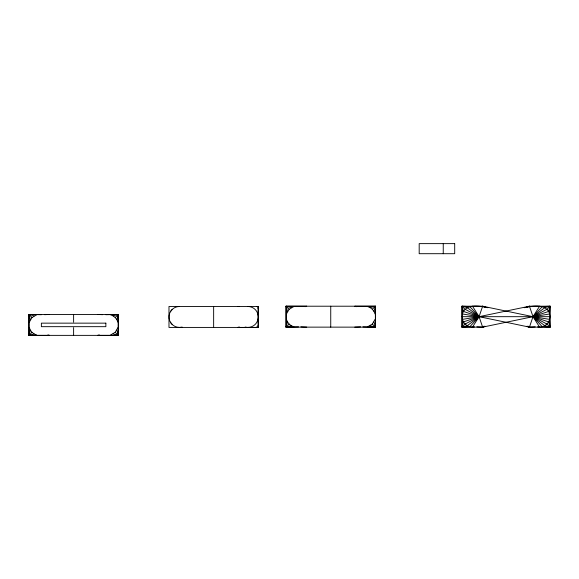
<?xml version="1.0" encoding="UTF-8"?>
<svg xmlns="http://www.w3.org/2000/svg" width="579" height="579" viewBox="0 0 579 579"><rect width="100%" height="100%" fill="white"/><g stroke="black" fill="none" stroke-linecap="round" stroke-linejoin="round"><path stroke-width="0.87" d="M47.919 334.908L49.555 335.371L28.95 335.371L28.95 314.448L118.282 314.448L118.282 335.371L28.95 335.371L28.95 314.448L41.442 314.715M99.313 334.908L97.67 335.371L118.282 335.371L118.282 314.448L105.783 314.715M256.584 306.573L258.306 306.494L257.952 314.252A10.465 10.465 0 0 1 257.952 319.666L258.306 327.424L168.981 327.424L168.981 306.494L258.306 306.494L258.306 327.424L237.701 327.424L239.337 326.954M298.569 326.867L286.077 327.135L286.077 306.211L375.409 306.211L375.409 327.135L286.077 327.135L286.077 306.211L306.682 306.211L305.046 306.682M362.91 326.867L375.409 327.135L375.409 306.211L354.797 306.211L356.432 306.682M474.519 326.867C469.301 328.083 463.743 324.515 462.382 319.384L479.072 316.677L529.445 306.211L550.05 306.211L549.695 313.97L533.006 316.677L482.633 327.135L462.028 327.135L462.028 306.211L482.633 306.211L533.006 316.677L549.695 319.384L550.05 327.135L529.445 327.135L479.072 316.677L462.382 313.97C465.719 303.302 479.701 305.857 487.836 307.71M524.241 307.71C532.376 305.857 546.359 303.302 549.695 313.97C551.83 321.063 544.796 328.677 537.558 326.867M36.709 335.017L34.183 333.974L28.95 335.371L30.354 330.139L29.305 327.62M117.921 322.199L116.878 319.68L118.282 314.448L113.05 315.852L110.524 314.802M257.843 308.238L258.306 306.494M293.828 326.78L291.309 325.738L286.077 327.135L287.481 321.91L286.431 319.384M375.047 313.97L374.005 311.444L375.409 306.211L370.176 307.615L367.651 306.566M472.493 306.211L479.072 316.677L469.786 326.78L462.028 327.135L463.432 321.91L479.072 316.677L482.633 306.211L485.144 307.073M539.585 327.135L533.006 316.677L542.291 306.566L550.05 306.211L548.646 311.444L533.006 316.677L529.445 327.135L526.839 326.39M29.305 322.199L32.011 317.509L36.709 314.802M110.524 335.017L115.214 332.31L117.921 327.62M286.431 313.97L289.138 309.273L293.828 306.566M367.651 326.78L372.34 324.074L375.047 319.384M472.493 327.135L479.072 316.677L469.786 306.566L462.028 306.211L462.028 327.135L467.26 325.738L479.072 316.677L467.26 307.615L462.028 306.211L463.432 311.444L479.072 316.677L482.633 327.135L485.238 326.39M539.585 306.211L533.006 316.677L542.291 326.78L550.05 327.135L550.05 306.211L544.817 307.615L533.006 316.677L544.817 325.738L550.05 327.135L548.646 321.91L533.006 316.677L529.445 306.211L526.933 307.073M170.378 311.726L172.043 309.562M28.95 335.371L32.011 332.31L30.354 330.139M116.878 319.68L115.214 317.509L118.282 314.448M286.077 327.135L289.138 324.074L287.481 321.91M374.005 311.444L372.34 309.273L375.409 306.211M462.028 327.135L465.096 324.074L479.072 316.677L465.096 309.273L462.028 306.211M550.05 306.211L546.989 309.273L533.006 316.677L546.989 324.074L550.05 327.135M484.138 326.136L482.633 327.135L476.85 326.86M484.232 326.404L482.633 327.135L485.144 326.274M527.049 307.311L529.445 306.211L531.081 306.682M480.997 306.682L482.633 306.211L485.028 307.311M44.597 314.687L49.555 314.448M354.797 327.135L360.579 326.86M535.228 326.86L529.445 327.135L526.933 326.274M462.028 316.677L550.05 316.677M237.701 306.494L239.351 306.573M97.67 314.448L102.628 314.687M300.899 326.86L306.682 327.135M370.176 325.738L375.409 327.135L374.005 321.91M287.481 311.444L286.077 306.211L291.309 307.615M256.562 326.954L258.306 327.424L257.843 325.68M113.05 333.974L118.282 335.371L116.878 330.139M30.354 319.68L28.95 314.448L34.183 315.852M527.845 326.404L529.445 327.135L527.939 326.136M370.176 307.615L372.34 309.273M289.138 324.074L291.309 325.738M113.05 315.852L115.214 317.509M32.011 332.31L34.183 333.974M372.34 324.074L375.409 327.135M286.077 306.211L289.138 309.273M115.214 332.31L118.282 335.371M28.95 314.448L32.011 317.509M170.378 322.192L172.043 324.356M443.246 243.629L443.246 253.696M330.739 306.211L330.739 327.135M213.644 306.494L213.644 327.424M73.613 314.448L73.613 322.199M73.613 327.62L73.613 335.371M245.134 327.07A10.465 10.465 0 0 0 255.245 324.356C259.226 320.426 259.226 313.5 255.245 309.562A10.465 10.465 0 0 0 247.841 306.494M182.146 327.07A10.465 10.465 0 0 1 169.068 318.327A10.465 10.465 0 0 1 179.439 306.494M454.696 243.629L419.189 243.629L419.189 253.696L454.696 253.696L454.696 243.629M105.856 323.147L41.377 323.147L41.377 326.672L105.856 326.672L105.856 323.147"/></g></svg>
